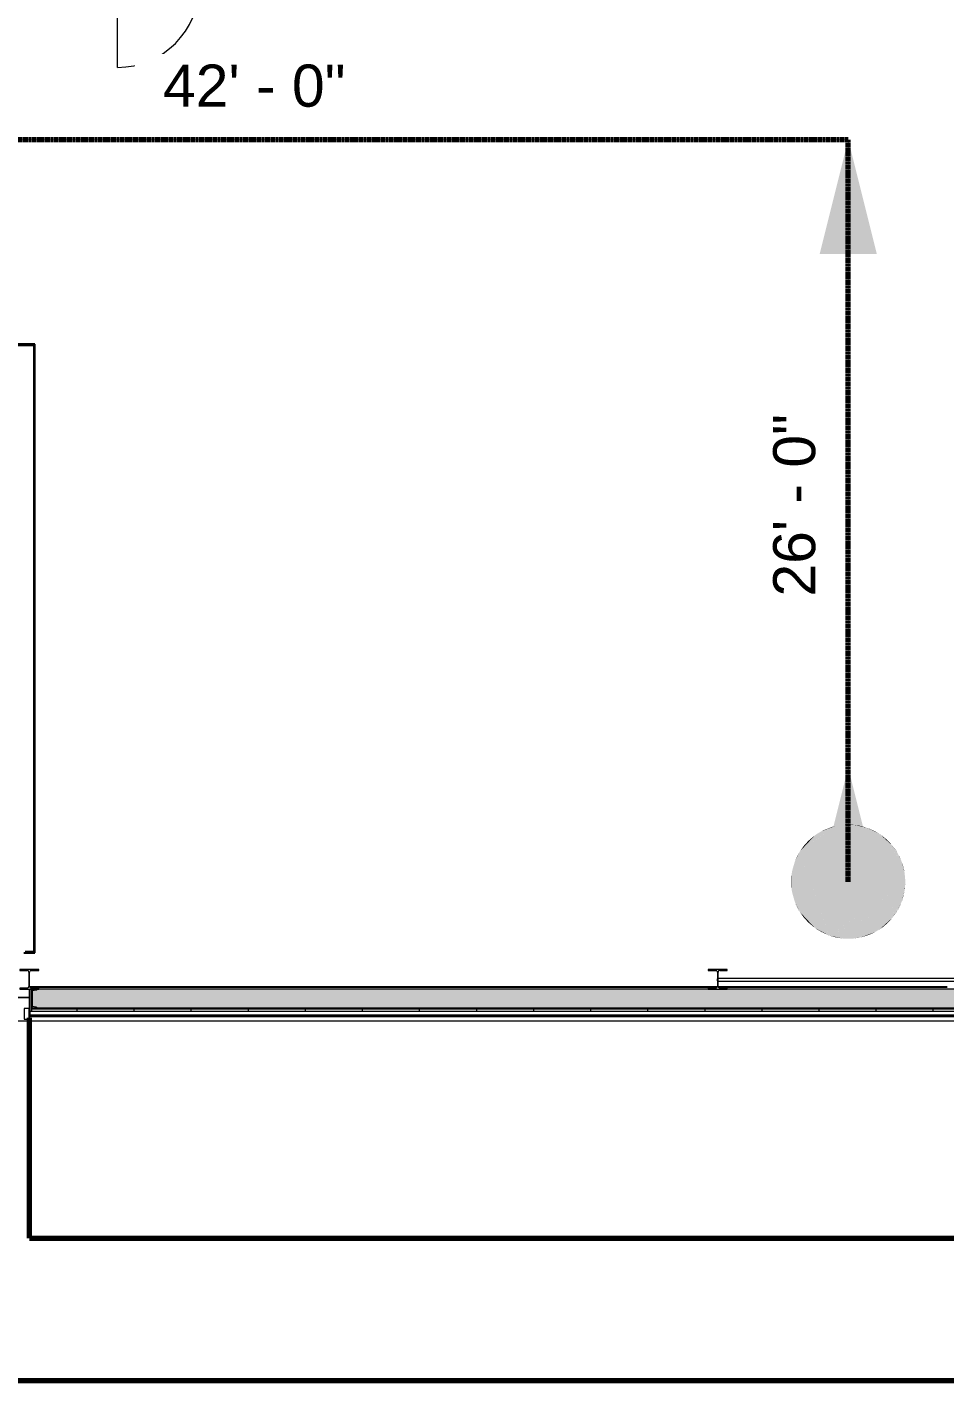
# Model space of a CAD drawing. Header units: inches. Extents: x 0 to 26364, y -23034 to 792.
# Drawn here: x 24243 to 24629, y -22952 to -22383 of the extents above; entities that cross this region are included whole.
import ezdxf

# ---------------------------------------------------------------- set-up
doc = ezdxf.new("R2010")
doc.units = ezdxf.units.IN
doc.header["$MEASUREMENT"] = 0
doc.linetypes.add('Dash', pattern=[0.25, 0.125, -0.125])
for name, color, linetype, lineweight in [('A-ANNO-IDEN', 131, 'Continuous', 9), ('A-ANNO-NOTE', 131, 'Continuous', 9), ('A-DOOR', 31, 'Continuous', 13), ('A-FLOR', 192, 'Continuous', 13), ('A-GENM', 13, 'Continuous', 13), ('A-GLAZ-CWMG', 51, 'Continuous', 13), ('A-SITE-ROAD', 130, 'Continuous', 70), ('A-SITE-SWLK', 140, 'Continuous', 70), ('A-WALL', 113, 'Continuous', 13), ('A-WALL-PATT', 111, 'Continuous', 25), ('C-TOPO', 7, 'Continuous', 13), ('Conc', 7, 'Continuous', 70), ('I-WALL', 2, 'Continuous', 13), ('L-SITE-WALL', 31, 'Continuous', 13), ('S-BEAM', 12, 'Continuous', 13), ('S-COLS', 52, 'Continuous', 13)]:
    doc.layers.add(name, color=color, linetype=linetype, lineweight=lineweight)
doc.styles.add('Arial_1', font='arial.ttf', dxfattribs={"height": 17.703593})
pattern_1 = [(0, (0, 0), (61.44, 15.36), [2.534, -43.546, 2.534, -43.546, -245.76]), (0, (0, 0), (61.44, 15.36), [-92.16, 2.534, -89.626, 2.534, -43.546, -107.52]), (0, (0, 0), (61.44, 15.36), [-230.4, 2.534, -28.186, 2.534, -74.266]), (120, (23.04, 7.68), (-44.02215, 45.528601), [2.534, -43.546, 2.534, -43.546, -245.76]), (120, (23.04, 7.68), (-44.02215, 45.528601), [-92.16, 2.534, -89.626, 2.534, -43.546, -107.52]), (120, (23.04, 7.68), (-44.02215, 45.528601), [-230.4, 2.534, -28.186, 2.534, -74.266]), (240, (30.72, 38.4), (-17.41785, -60.888601), [2.534, -43.546, 2.534, -43.546, -245.76]), (240, (30.72, 38.4), (-17.41785, -60.888601), [-92.16, 2.534, -89.626, 2.534, -43.546, -107.52]), (240, (30.72, 38.4), (-17.41785, -60.888601), [-230.4, 2.534, -28.186, 2.534, -74.266])]

# ---------------------------------------------------------------- blocks, each defined once
blk = doc.blocks.new('Struct_Xcel_Sports Complex_rvt-1-Egress Plan')
at = {"layer": 'A-FLOR', "color": 7}
blk.add_line((24244.02, -22790.8), (24137.7, -22790.8), dxfattribs=at)
at = {"layer": 'L-SITE-WALL', "color": 7}
for p, q in [((24137.7, -22790.8), (24244.02, -22790.8)), ((25074.08, -22798.8), (24243.77, -22798.8))]:
    blk.add_line(p, q, dxfattribs=at)
blk = doc.blocks.new('W-Wide Flange-Column - B2_E-V4-Egress Plan')
at = {"layer": 'S-COLS', "lineweight": 9}
h = blk.add_hatch(dxfattribs=at)
h.set_pattern_fill('FP_3', color=256, style=0, pattern_type=2)
h.set_pattern_definition([(225, (24243.89, -22783.178), (19.00703, -19.00703), []), (225, (24243.89, -22811.978), (19.00703, -19.00703), [])])
h.paths.add_polyline_path([(4, 4.13), (-4, 4.13), (-4, 3.69), (-0.84, 3.69), (-0.35, 3.49), (-0.14, 3), (-0.14, -3), (-0.35, -3.49), (-0.84, -3.69), (-4, -3.69), (-4, -4.12), (4, -4.12), (4, -3.69), (0.84, -3.69), (0.35, -3.49), (0.14, -3), (0.14, 3), (0.35, 3.49), (0.84, 3.69), (4, 3.69)], flags=0)
at = {"layer": 'S-COLS', "lineweight": 15}
for p, q in [((4, 4.13), (-4, 4.13)), ((-4, 4.13), (-4, 3.69)), ((-4, 3.69), (-0.84, 3.69)), ((-0.14, 3), (-0.14, -3)), ((0.14, -3), (0.14, 3)), ((0.84, 3.69), (4, 3.69)), ((4, 3.69), (4, 4.13)), ((-0.84, -3.69), (-4, -3.69)), ((-4, -3.69), (-4, -4.12)), ((-4, -4.12), (4, -4.12)), ((4, -3.69), (0.84, -3.69)), ((4, -4.12), (4, -3.69))]:
    blk.add_line(p, q, dxfattribs=at)
for centre, start, end in [((-0.84, 3), 0, 90), ((0.84, 3), 90, 180), ((-0.84, -3), 270, 0), ((0.84, -3), 180, 270)]:
    blk.add_arc(centre, 0.691, start, end, dxfattribs=at)
blk = doc.blocks.new('W-Wide Flange-Column - B2_E-V11-Egress Plan')
at = {"layer": 'S-COLS', "lineweight": 15}
for p, q in [((4, 4.13), (-4, 4.13)), ((-4, 4.13), (-4, 3.69)), ((-4, 3.69), (-0.84, 3.69)), ((-0.14, 3), (-0.14, 0.73)), ((0.14, 0.64), (0.14, 3)), ((0.84, 3.69), (4, 3.69)), ((4, 3.69), (4, 4.13)), ((-0.84, -3.69), (-4, -3.69)), ((-4, -3.69), (-4, -4.12)), ((-4, -4.12), (4, -4.12)), ((-0.14, -0.27), (-0.14, -3)), ((0.14, -3), (0.14, -0.17)), ((4, -3.69), (0.84, -3.69)), ((4, -4.12), (4, -3.69))]:
    blk.add_line(p, q, dxfattribs=at)
for centre, start, end in [((-0.84, 3), 0, 90), ((0.84, 3), 90, 180), ((-0.84, -3), 270, 0), ((0.84, -3), 180, 270)]:
    blk.add_arc(centre, 0.691, start, end, dxfattribs=at)
blk = doc.blocks.new('Rectangular Mullion - Exterior 2_ x 4_5_-1142342-Egress Plan')
at = {"layer": 'A-GLAZ-CWMG'}
for p, q in [((0, 3), (-2, 3)), ((-2, 3), (-2, -1.5)), ((0, -1.5), (0, 3)), ((-2, -1.5), (0, -1.5))]:
    blk.add_line(p, q, dxfattribs=at)
blk = doc.blocks.new('Door_Single_Storefront - one-1371404-Egress Plan')
at = {"layer": 'A-DOOR'}
blk.add_line((-17.21875, -34.4375), (-17.21875, 0), dxfattribs=at)
blk.add_arc((-17.21875, 0), 34.4375, 270, 0, dxfattribs=at)
blk = doc.blocks.new('Round Bar - 1_-1264636-Egress Plan')
at = {"layer": 'S-BEAM'}
for p, q in [((24678.94, -22782.91), (24533.34, -22782.91)), ((24533.34, -22783.91), (24678.92, -22783.91))]:
    blk.add_line(p, q, dxfattribs=at)
for start_param, end_param in [(0, 3.141593), (3.141593, 6.283185)]:
    blk.add_ellipse((24533.34, -22783.41), major_axis=(0, 0.5), ratio=0.440323, start_param=start_param, end_param=end_param, dxfattribs=at)
blk = doc.blocks.new('Path of Travel - 01 Start-1852284-Egress Plan')
at = {"layer": 'A-GENM', "linetype": 'Dash', "lineweight": 70}
blk.add_line((8.96, 0), (320.96, 0), dxfattribs=at)
blk = doc.blocks.new('Path of Travel - 02 Middle-1855463-Egress Plan')
at = {"layer": 'A-GENM', "linetype": 'Dash', "lineweight": 70}
blk.add_line((8.96, 0), (512.96, 0), dxfattribs=at)

msp = doc.modelspace()

# ---------------------------------------------------------------- hatches: boundary and pattern name
at = {"layer": 'A-ANNO-NOTE'}
for points in [[(24600.23, -22478.15), (24588.23, -22430.15), (24576.23, -22478.15)], [(24600.23, -22742.15), (24588.23, -22694.15), (24576.23, -22742.15)], [(24567.83, -22729.5), (24582.85, -22718.75), (24574.27, -22722.62), (24572.89, -22724.1)], [(24567.83, -22729.5), (24596.2, -22719.51), (24582.85, -22718.75), (24575.39, -22724.1)], [(24612.22, -22741.47), (24596.2, -22719.51), (24567.83, -22729.5), (24609.33, -22740.69)], [(24574.27, -22722.62), (24582.85, -22718.75), (24575.39, -22721.87)], [(24575.39, -22721.87), (24582.85, -22718.75), (24576.95, -22720.96)], [(24576.95, -22720.96), (24582.85, -22718.75), (24577.76, -22720.55)], [(24577.76, -22720.55), (24582.85, -22718.75), (24581.54, -22719.09)], [(24596.2, -22719.51), (24585.97, -22718.25), (24582.85, -22718.75)], [(24590.48, -22718.25), (24590.03, -22718.21), (24585.97, -22718.25)], [(24596.2, -22719.51), (24590.48, -22718.25), (24585.97, -22718.25)], [(24596.2, -22719.51), (24593.6, -22718.75), (24590.48, -22718.25)], [(24593.6, -22718.75), (24592.27, -22718.49), (24590.48, -22718.25)], [(24612.22, -22741.47), (24610.46, -22733.12), (24596.2, -22719.51), (24609.33, -22737.51)], [(24610.46, -22733.12), (24601.44, -22722.11), (24596.2, -22719.51), (24609.33, -22732.04)], [(24601.44, -22722.11), (24599.5, -22720.96), (24596.2, -22719.51)], [(24599.5, -22720.96), (24598.7, -22720.55), (24596.2, -22719.51)], [(24567.83, -22729.5), (24574.27, -22722.62), (24569.67, -22726.93)], [(24569.67, -22726.93), (24574.27, -22722.62), (24571.5, -22724.94)], [(24610.46, -22733.12), (24608.86, -22729.89), (24601.44, -22722.11), (24609.33, -22731.73)], [(24608.86, -22729.89), (24606.79, -22726.93), (24601.44, -22722.11), (24603.33, -22724.1)], [(24606.79, -22726.93), (24604.96, -22724.94), (24601.44, -22722.11), (24603.64, -22724.1)], [(24604.96, -22724.94), (24603.27, -22723.44), (24602.19, -22722.62), (24603.95, -22724.1)], [(24565.82, -22733.54), (24567.83, -22729.5), (24566.73, -22731.47)], [(24567.83, -22754.79), (24567.83, -22729.5), (24565.82, -22733.54)], [(24580.25, -22764.78), (24612.22, -22742.82), (24567.83, -22729.5), (24579.57, -22762.83)], [(24580.25, -22764.78), (24567.83, -22729.5), (24567.83, -22754.79), (24577.82, -22762.83)], [(24612.22, -22742.82), (24612.22, -22741.47), (24567.83, -22729.5), (24609.33, -22741.96)], [(24608.86, -22729.89), (24608.13, -22728.74), (24606.79, -22726.93)], [(24610.46, -22733.12), (24609.92, -22731.88), (24609.33, -22730.83)], [(24565.82, -22750.75), (24565.82, -22733.54), (24564.69, -22737.44)], [(24567.83, -22754.79), (24565.82, -22733.54), (24565.82, -22750.75)], [(24612.22, -22741.47), (24610.79, -22733.96), (24610.46, -22733.12)], [(24612.22, -22741.47), (24611.92, -22738.32), (24610.79, -22733.96)], [(24611.92, -22738.32), (24611.34, -22735.68), (24610.79, -22733.96)], [(24611.92, -22738.32), (24611.76, -22737.44), (24611.34, -22735.68)], [(24564.46, -22745.52), (24564.46, -22738.77), (24564.25, -22741.02)], [(24564.46, -22745.52), (24564.25, -22741.02), (24564.25, -22743.27)], [(24564.69, -22746.86), (24564.69, -22737.44), (24564.46, -22738.77)], [(24564.69, -22746.86), (24564.46, -22738.77), (24564.46, -22745.52)], [(24565.82, -22750.75), (24564.69, -22737.44), (24564.69, -22746.86)], [(24580.25, -22764.78), (24610.46, -22751.17), (24612.22, -22742.82), (24583.1, -22762.83)], [(24610.46, -22751.17), (24610.79, -22750.33), (24612.22, -22742.82)], [(24610.79, -22750.33), (24611.92, -22745.97), (24612.22, -22742.82)], [(24610.79, -22750.33), (24611.34, -22748.61), (24611.92, -22745.97)], [(24611.92, -22745.97), (24612.05, -22745.07), (24612.22, -22742.82)], [(24567.83, -22754.79), (24565.82, -22750.75), (24566.73, -22752.82)], [(24580.25, -22764.78), (24601.44, -22762.18), (24610.46, -22751.17), (24584.59, -22762.83)], [(24601.44, -22762.18), (24608.86, -22754.4), (24610.46, -22751.17), (24609.33, -22752.56)], [(24608.86, -22754.4), (24609.92, -22752.41), (24610.46, -22751.17), (24609.33, -22753.46)], [(24580.25, -22764.78), (24567.83, -22754.79), (24574.27, -22761.67), (24576.5, -22762.83)], [(24574.27, -22761.67), (24567.83, -22754.79), (24569.67, -22757.36)], [(24574.27, -22761.67), (24569.67, -22757.36), (24571.5, -22759.35)], [(24601.44, -22762.18), (24606.79, -22757.36), (24608.86, -22754.4)], [(24601.44, -22762.18), (24604.96, -22759.35), (24606.79, -22757.36)], [(24601.44, -22762.18), (24602.19, -22761.67), (24604.96, -22759.35)], [(24602.19, -22761.67), (24603.27, -22760.85), (24604.96, -22759.35)], [(24606.79, -22757.36), (24608.13, -22755.55), (24608.86, -22754.4)], [(24580.25, -22764.78), (24574.27, -22761.67), (24575.39, -22762.42), (24576.23, -22762.83)], [(24580.25, -22764.78), (24576.09, -22762.83), (24576.95, -22763.33)], [(24593.6, -22765.54), (24601.44, -22762.18), (24580.25, -22764.78)], [(24590.48, -22766.04), (24593.6, -22765.54), (24580.25, -22764.78)], [(24590.48, -22766.04), (24580.25, -22764.78), (24585.97, -22766.04)], [(24585.97, -22766.04), (24580.25, -22764.78), (24582.85, -22765.54)], [(24593.6, -22765.54), (24599.5, -22763.33), (24601.44, -22762.18), (24599.92, -22762.83)], [(24593.6, -22765.54), (24598.7, -22763.74), (24599.5, -22763.33)], [(24593.6, -22765.54), (24594.91, -22765.2), (24598.7, -22763.74)], [(24594.91, -22765.2), (24597.46, -22764.3), (24598.7, -22763.74)], [(24588.68, -22766.14), (24590.48, -22766.04), (24586.42, -22766.08)], [(24590.48, -22766.04), (24592.27, -22765.8), (24593.6, -22765.54)]]:
    msp.add_hatch(color=256, dxfattribs=at).paths.add_polyline_path(points, flags=0)
at = {"layer": 'A-WALL-PATT', "lineweight": 9}
h = msp.add_hatch(dxfattribs=at)
h.set_pattern_fill('FP_10', color=256, style=0, pattern_type=2)
h.set_pattern_definition(pattern_1)
h.paths.add_polyline_path([(24245.64, -22685.3), (24246.27, -22685.3), (24246.27, -22516.12), (24245.64, -22516.12), (24245.64, -22665.99)], flags=0)
h = msp.add_hatch(dxfattribs=at)
h.set_pattern_fill('FP_10', color=256, style=0, pattern_type=2)
h.set_pattern_definition(pattern_1)
h.paths.add_polyline_path([(24245.64, -22772.05), (24246.27, -22772.05), (24246.27, -22685.3), (24245.64, -22685.36), (24245.64, -22771.43)], flags=0)
h = msp.add_hatch(dxfattribs=at)
h.set_pattern_fill('FP_11', color=256, style=0, pattern_type=2)
h.set_pattern_definition([(161.57, (0.96, 0.96), (-7.6802237, -0.0009796), [0, -54.643, 6.067, 0]), (18.43, (-0.96, 0.96), (-7.6802237, 0.0009796), [0, -54.643, 6.067, 0]), (108.43, (0.96, 0.96), (3.8382953, -19.20136532), [18.211, -42.499]), (71.57, (-0.96, 0.96), (3.8382953, 19.20136532), [18.211, -42.499])])
h.paths.add_polyline_path([(24258.4, -22795.3), (25073.33, -22795.3), (25073.33, -22787.3), (24244.77, -22787.3), (24244.77, -22795.3)], flags=0)
h = msp.add_hatch(dxfattribs=at)
h.set_pattern_fill('FP_13', color=256, style=0, pattern_type=2)
h.set_pattern_definition([(0, (0, 0), (30.72, 7.68), [2.534, -20.506, 2.534, -20.506, -122.88]), (0, (0, 0), (30.72, 7.68), [-46.08, 2.534, -43.546, 2.534, -20.506, -53.76]), (0, (0, 0), (30.72, 7.68), [-115.2, 2.534, -12.826, 2.534, -35.866]), (120, (11.52, 3.84), (-22.0110751, 22.7643004), [2.534, -20.506, 2.534, -20.506, -122.88]), (120, (11.52, 3.84), (-22.0110751, 22.7643004), [-46.08, 2.534, -43.546, 2.534, -20.506, -53.76]), (120, (11.52, 3.84), (-22.0110751, 22.7643004), [-115.2, 2.534, -12.826, 2.534, -35.866]), (240, (15.36, 19.2), (-8.7089249, -30.4443004), [2.534, -20.506, 2.534, -20.506, -122.88]), (240, (15.36, 19.2), (-8.7089249, -30.4443004), [-46.08, 2.534, -43.546, 2.534, -20.506, -53.76]), (240, (15.36, 19.2), (-8.7089249, -30.4443004), [-115.2, 2.534, -12.826, 2.534, -35.866])])
h.paths.add_polyline_path([(24244.77, -22795.8), (25073.33, -22795.8), (25073.33, -22795.3), (24244.77, -22795.3)], flags=0)
h = msp.add_hatch(dxfattribs=at)
h.set_pattern_fill('FP_14', color=256, style=0, pattern_type=2)
h.set_pattern_definition([(0, (0, 0), (0, 24), []), (90, (0, 0), (-24, 1e-15), [])])
h.paths.add_polyline_path([(24244.77, -22796.8), (25073.33, -22796.8), (25073.33, -22795.8), (24244.77, -22795.8)], flags=0)
at = {"layer": 'S-COLS', "lineweight": 9}
h = msp.add_hatch(dxfattribs=at)
h.set_pattern_fill('FP_8', color=256, style=0, pattern_type=2)
h.set_pattern_definition([(45, (0, 0), (-19.00703, 19.00703), []), (45, (0, 28.8), (-19.00703, 19.00703), [])])
h.paths.add_polyline_path([(24244.89, -22795.3), (24247.23, -22795.3), (24247.12, -22795.03), (24246.84, -22794.91), (24245.19, -22794.65), (24245.19, -22787.95), (24247.12, -22787.58), (24247.23, -22787.3), (24244.89, -22787.3), (24244.89, -22791.88)], flags=0)

# ---------------------------------------------------------------- linework, layer by layer
at = {"layer": 'A-SITE-ROAD'}
msp.add_line((26158.89, -22952.07), (23703.9, -22952.07), dxfattribs=at)
at = {"layer": 'A-SITE-SWLK'}
msp.add_line((24244.02, -22892.07), (25981.02, -22892.07), dxfattribs=at)
at = {"layer": 'A-WALL', "lineweight": 9}
for p, q in [((24133.52, -22516.74), (24245.64, -22516.74)), ((24245.64, -22516.74), (24245.64, -22771.43)), ((24242.14, -22771.43), (24245.64, -22771.43)), ((24244.77, -22787.3), (24244.77, -22796.8)), ((24529.39, -22787.3), (24247.89, -22787.3)), ((24818.89, -22787.3), (24537.39, -22787.3)), ((25074.08, -22796.8), (24244.02, -22796.8)), ((25074.08, -22798.3), (24244.02, -22798.3)), ((25073.33, -22795.3), (24244.77, -22795.3)), ((25073.33, -22795.8), (24244.77, -22795.8))]:
    msp.add_line(p, q, dxfattribs=at)
at = {"layer": 'A-WALL', "lineweight": 25}
for p, q in [((24244.02, -22787.3), (24244.02, -22798.62)), ((24533.09, -22786.55), (24244.19, -22786.55)), ((24629.89, -22786.55), (24533.69, -22786.55)), ((24244.02, -22798.62), (25074.08, -22798.62))]:
    msp.add_line(p, q, dxfattribs=at)
at = {"layer": 'C-TOPO'}
for p, q in [((24243.77, -22798.8), (24244.02, -22798.8)), ((24244.02, -22798.8), (24243.77, -22798.8)), ((24244.02, -22798.8), (24244.02, -22892.07)), ((24244.02, -22892.07), (24244.02, -22798.8)), ((24244.02, -22892.07), (25981.02, -22892.07)), ((25981.02, -22892.07), (24244.02, -22892.07)), ((26363.97, -22952.07), (23703.9, -22952.07)), ((26284.89, -22952.07), (23703.9, -22952.07))]:
    msp.add_line(p, q, dxfattribs=at)
at = {"layer": 'Conc'}
msp.add_line((24244.02, -22892.07), (24244.02, -22799.43), dxfattribs=at)
at = {"layer": 'I-WALL', "lineweight": 25}
for p, q in [((24246.27, -22516.12), (24132.89, -22516.12)), ((24246.27, -22772.05), (24246.27, -22516.12)), ((24241.52, -22772.05), (24246.27, -22772.05))]:
    msp.add_line(p, q, dxfattribs=at)
at = {"layer": 'L-SITE-WALL'}
for p, q in [((24243.77, -22798.8), (25074.08, -22798.8)), ((25232.82, -22800.8), (22652.39, -22800.8))]:
    msp.add_line(p, q, dxfattribs=at)
at = {"layer": 'S-COLS', "lineweight": 15}
for p, q in [((24244.89, -22787.3), (24244.89, -22795.3)), ((24245.19, -22787.95), (24246.84, -22787.69)), ((24245.19, -22794.65), (24245.19, -22787.95)), ((24244.89, -22795.3), (24247.23, -22795.3)), ((24246.84, -22794.91), (24245.19, -22794.65))]:
    msp.add_line(p, q, dxfattribs=at)
for centre, start, end in [((24246.84, -22787.3), 270, 0), ((24246.84, -22795.3), 0, 90)]:
    msp.add_arc(centre, 0.39, start, end, dxfattribs=at)

# ---------------------------------------------------------------- block references
at = {"layer": 'A-DOOR'}
msp.add_blockref('Door_Single_Storefront - one-1371404-Egress Plan', (24298.17, -22365.3), dxfattribs=at)
at = {"layer": 'A-GENM'}
for name, p, rotation in [('Path of Travel - 02 Middle-1855463-Egress Plan', (24597.19, -22430.15), 180), ('Path of Travel - 01 Start-1852284-Egress Plan', (24588.23, -22751.1), 90)]:
    msp.add_blockref(name, p, dxfattribs=dict(at, rotation=rotation))
at = {"layer": 'A-GLAZ-CWMG'}
msp.add_blockref('Rectangular Mullion - Exterior 2_ x 4_5_-1142342-Egress Plan', (24243.77, -22798.43), dxfattribs=at)
at = {"layer": 'S-BEAM'}
msp.add_blockref('Round Bar - 1_-1264636-Egress Plan', (0, 0), dxfattribs=at)
at = {"layer": 'S-COLS', "rotation": 180}
for name, p in [('W-Wide Flange-Column - B2_E-V4-Egress Plan', (24243.89, -22783.18)), ('W-Wide Flange-Column - B2_E-V11-Egress Plan', (24533.39, -22783.18))]:
    msp.add_blockref(name, p, dxfattribs=at)

# ---------------------------------------------------------------- texts
at = {"layer": 'A-ANNO-IDEN', "insert": (24556.65, -22583.88), "char_height": 17.704, "width": 91.368, "attachment_point": 2, "rotation": 90, "line_spacing_factor": 0.938532, "style": 'Arial_1', "bg_fill": 3, "box_fill_scale": 1.25, "bg_fill_color": 0, "bg_fill_transparency": 0}
msp.add_mtext('26\' - 0"', dxfattribs=at)

# ---------------------------------------------------------------- next in the draw order: texts
at = {"layer": 'A-ANNO-IDEN', "insert": (24338.49, -22398.56), "char_height": 17.704, "width": 91.368, "attachment_point": 2, "line_spacing_factor": 0.938532, "style": 'Arial_1', "bg_fill": 3, "box_fill_scale": 1.25, "bg_fill_color": 0, "bg_fill_transparency": 0}
msp.add_mtext('42\' - 0"', dxfattribs=at)

# ---------------------------------------------------------------- next in the draw order: block references
at = {"lineweight": 5}
msp.add_blockref('Struct_Xcel_Sports Complex_rvt-1-Egress Plan', (0, 0), dxfattribs=at)

doc.saveas('drawing.dxf')
